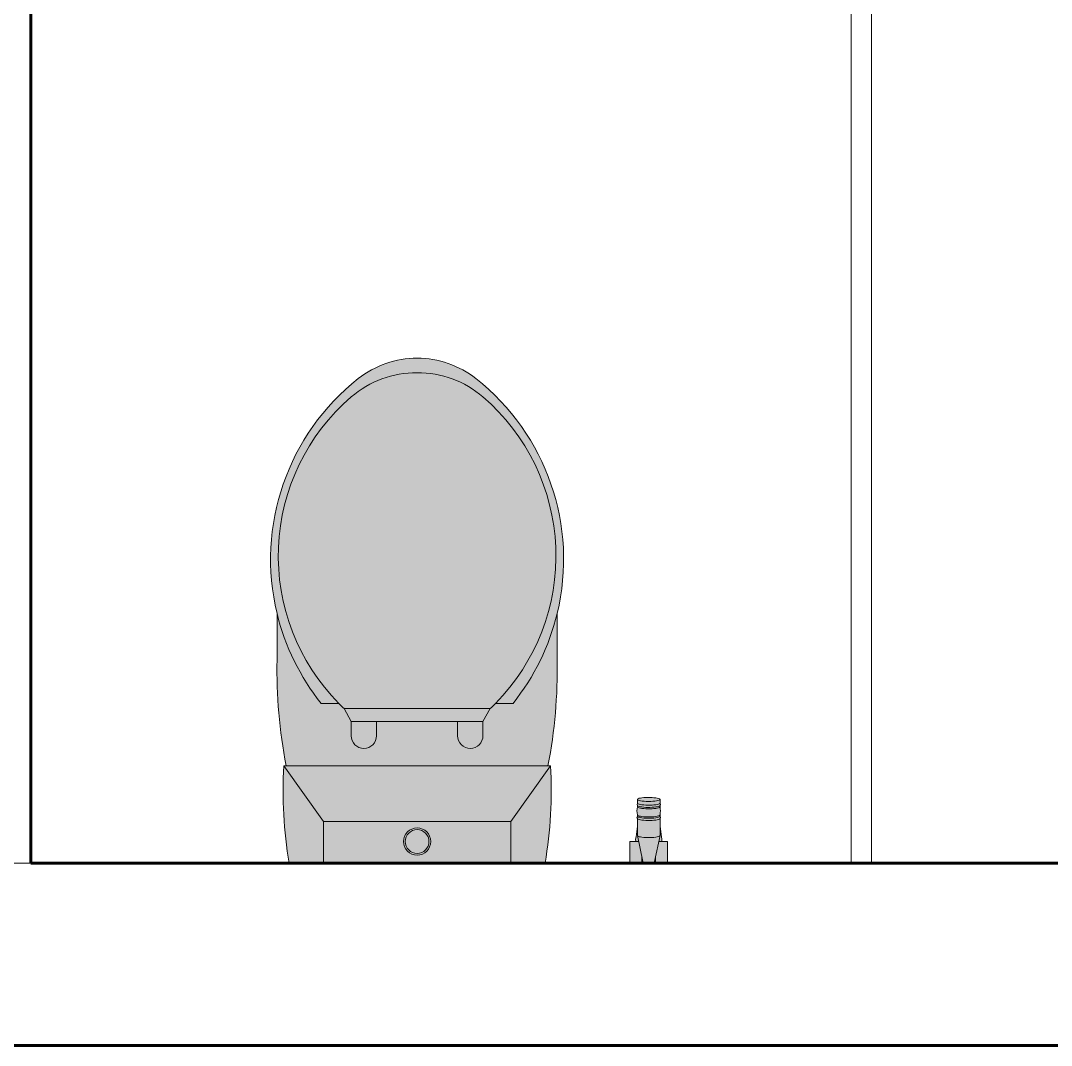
# Model space of a CAD drawing. Header units: feet. Extents: x 109753 to 150441, y 47761 to 75080.
# Drawn here: x 126670.6 to 126721.5, y 49274.4 to 49325 of the extents above; entities that cross this region are included whole.
import ezdxf

# ---------------------------------------------------------------- set-up
doc = ezdxf.new("R2010")
doc.units = ezdxf.units.FT
doc.header["$LTSCALE"] = 50
doc.header["$MEASUREMENT"] = 0
doc.linetypes.add('CENTER', pattern=[2, 1.25, -0.25, 0.25, -0.25])
for name, color, linetype, lineweight in [('A-Furniture', 175, 'Continuous', 0), ('CENTRELINE', 146, 'CENTER', 18), ('door and windows', 4, 'Continuous', 13), ('WALL', 1, 'Continuous', 60)]:
    doc.layers.add(name, color=color, linetype=linetype, lineweight=lineweight)

# ---------------------------------------------------------------- blocks, each defined once
blk = doc.blocks.new('toilet')
at = {"true_color": 0xaaabad}
h = blk.add_hatch(color=253, dxfattribs=at)
h.dxf.hatch_style = 1
h.paths.add_polyline_path([(-0.1212, 0), (-0.1657, 0, 0.056711), (-0.1727, -0.126), (-0.1212, -0.054)])
at = {"true_color": 0xcecdcb}
h = blk.add_hatch(color=254, dxfattribs=at)
h.dxf.hatch_style = 1
h.paths.add_polyline_path([(0.1213, -0.054), (0.1213, 0), (-0.1212, 0), (-0.1212, -0.054), (0, -0.054)])
h.paths.add_polyline_path([(-0.0176, -0.0279, -1), (0.0176, -0.0279, -1)], flags=16)
h.paths.add_polyline_path([(-0.0154, -0.0279, -1), (0.0154, -0.0279, -1)], flags=0)
at = {"true_color": 0xaaabad}
h = blk.add_hatch(color=253, dxfattribs=at)
h.dxf.hatch_style = 1
h.paths.add_polyline_path([(0.1657, 0), (0.1213, 0), (0.1213, -0.054), (0.1727, -0.126, 0.056711)])
h = blk.add_hatch(color=253, dxfattribs=at)
h.dxf.hatch_style = 1
h.paths.add_polyline_path([(-0.3242, -0.0279), (-0.3167, -0.0279), (-0.3129, -0.0279), (-0.3086, -0.0078), (-0.3086, -0.0001), (-0.3242, -0.0001)])
at = {"true_color": 0xcecdcb}
h = blk.add_hatch(color=254, dxfattribs=at)
h.dxf.hatch_style = 1
h.paths.add_polyline_path([(-0.2924, -0.002, 0.362033), (-0.2934, -0.0011), (-0.2999, -0.0011), (-0.3064, -0.0011, 0.362033), (-0.3074, -0.002), (-0.3146, -0.0355), (-0.3146, -0.0356), (-0.3144, -0.0352), (-0.3137, -0.0347), (-0.3126, -0.0343), (-0.311, -0.0339), (-0.309, -0.0336), (-0.3067, -0.0333), (-0.3042, -0.0332), (-0.3015, -0.0331), (-0.2987, -0.0331), (-0.296, -0.0331), (-0.2935, -0.0333), (-0.2911, -0.0335), (-0.2891, -0.0339), (-0.2874, -0.0342), (-0.2862, -0.0346), (-0.2855, -0.0351), (-0.2852, -0.0356)])
at = {"true_color": 0xaaabad}
h = blk.add_hatch(color=253, dxfattribs=at)
h.dxf.hatch_style = 1
h.paths.add_polyline_path([(-0.3064, -0.0011), (-0.2999, -0.0011), (-0.2934, -0.0011, -0.362033), (-0.2924, -0.002), (-0.2912, -0.0078), (-0.2912, -0.0001), (-0.3086, -0.0001), (-0.3086, -0.0078), (-0.3074, -0.002, -0.362033)])
h = blk.add_hatch(color=253, dxfattribs=at)
h.dxf.hatch_style = 1
h.paths.add_polyline_path([(-0.2868, -0.0279), (-0.2831, -0.0279), (-0.2756, -0.0279), (-0.2756, -0.0001), (-0.2912, -0.0001), (-0.2912, -0.0078)])
at = {"true_color": 0x646d72}
h = blk.add_hatch(color=251, dxfattribs=at)
h.dxf.hatch_style = 1
h.paths.add_polyline_path([(-0.0154, -0.0279, 1), (0.0154, -0.0279, 1)], flags=0)
h.paths.add_polyline_path([(0.0176, -0.0279, 1), (-0.0176, -0.0279, 1)])
h.paths.add_polyline_path([(0.0154, -0.0279, -1), (-0.0154, -0.0279, -1)], flags=16)
at = {"true_color": 0xaaabad}
h = blk.add_hatch(color=253, dxfattribs=at)
h.dxf.hatch_style = 1
h.paths.add_polyline_path([(0.0154, -0.0279, 1), (-0.0154, -0.0279, 1)])
at = {"true_color": 0x646d72}
h = blk.add_hatch(color=251, dxfattribs=at)
h.dxf.hatch_style = 1
h.paths.add_polyline_path([(-0.3129, -0.0279), (-0.3167, -0.0279), (-0.3168, -0.0309), (-0.3163, -0.0339), (-0.3146, -0.0478), (-0.3146, -0.0355)])
at = {"true_color": 0xcecdcb}
h = blk.add_hatch(color=254, dxfattribs=at)
h.dxf.hatch_style = 1
h.paths.add_polyline_path([(-0.2852, -0.0356), (-0.2855, -0.0351), (-0.2862, -0.0346), (-0.2874, -0.0342), (-0.2891, -0.0339), (-0.2911, -0.0335), (-0.2935, -0.0333), (-0.296, -0.0331), (-0.2987, -0.0331), (-0.3015, -0.0331), (-0.3042, -0.0332), (-0.3067, -0.0333), (-0.309, -0.0336), (-0.311, -0.0339), (-0.3126, -0.0343), (-0.3137, -0.0347), (-0.3144, -0.0352), (-0.3146, -0.0356), (-0.3146, -0.0478), (-0.3146, -0.0578), (-0.3144, -0.0574), (-0.3137, -0.0569), (-0.3126, -0.0565), (-0.311, -0.0561), (-0.309, -0.0558), (-0.3067, -0.0555), (-0.3042, -0.0553), (-0.3015, -0.0553), (-0.2987, -0.0552), (-0.296, -0.0553), (-0.2935, -0.0555), (-0.2911, -0.0557), (-0.2891, -0.056), (-0.2874, -0.0564), (-0.2862, -0.0568), (-0.2855, -0.0573), (-0.2852, -0.0577), (-0.2852, -0.0478)])
at = {"true_color": 0x646d72}
h = blk.add_hatch(color=251, dxfattribs=at)
h.dxf.hatch_style = 1
h.paths.add_polyline_path([(-0.283, -0.0309), (-0.2831, -0.0279), (-0.2868, -0.0279), (-0.2852, -0.0356), (-0.2852, -0.0478), (-0.2835, -0.0339)])
h = blk.add_hatch(color=251, dxfattribs=at)
h.dxf.hatch_style = 1
h.paths.add_polyline_path([(-0.2874, -0.0564), (-0.2891, -0.056), (-0.2911, -0.0557), (-0.2935, -0.0555), (-0.296, -0.0553), (-0.2987, -0.0552), (-0.3015, -0.0553), (-0.3042, -0.0553), (-0.3067, -0.0555), (-0.309, -0.0558), (-0.311, -0.0561), (-0.3126, -0.0565), (-0.3137, -0.0569), (-0.3144, -0.0574), (-0.3146, -0.0578), (-0.3146, -0.0577, 0.37361), (-0.3145, -0.0606), (-0.3144, -0.0602), (-0.3137, -0.0598), (-0.3126, -0.0593), (-0.311, -0.0589), (-0.309, -0.0586), (-0.3067, -0.0584), (-0.3042, -0.0582), (-0.3015, -0.0581), (-0.2987, -0.0581), (-0.296, -0.0582), (-0.2935, -0.0583), (-0.2911, -0.0586), (-0.2891, -0.0589), (-0.2874, -0.0593), (-0.2862, -0.0597), (-0.2855, -0.0601), (-0.2852, -0.0606, 0.367488), (-0.2852, -0.0577), (-0.2855, -0.0573), (-0.2862, -0.0568)])
at = {"true_color": 0xcecdcb}
h = blk.add_hatch(color=254, dxfattribs=at)
h.dxf.hatch_style = 1
h.paths.add_polyline_path([(-0.2987, -0.0704), (-0.296, -0.0705), (-0.2922, -0.0707), (-0.2881, -0.0714), (-0.2862, -0.072), (-0.2852, -0.0726, 0.096235), (-0.2852, -0.0623), (-0.2852, -0.0606), (-0.2855, -0.0601), (-0.2862, -0.0597), (-0.2874, -0.0593), (-0.2891, -0.0589), (-0.2911, -0.0586), (-0.2935, -0.0583), (-0.296, -0.0582), (-0.2987, -0.0581), (-0.3015, -0.0581), (-0.3042, -0.0582), (-0.3067, -0.0584), (-0.309, -0.0586), (-0.311, -0.0589), (-0.3126, -0.0593), (-0.3137, -0.0598), (-0.3144, -0.0602), (-0.3146, -0.0607), (-0.3146, -0.0623, 0.094513), (-0.3147, -0.0724), (-0.312, -0.0714), (-0.309, -0.0709), (-0.3067, -0.0707), (-0.3042, -0.0705), (-0.3015, -0.0704)])
at = {"true_color": 0x646d72}
h = blk.add_hatch(color=251, dxfattribs=at)
h.dxf.hatch_style = 1
h.paths.add_polyline_path([(-0.2987, -0.0598), (-0.296, -0.0599), (-0.2935, -0.0601), (-0.2911, -0.0603), (-0.2891, -0.0606), (-0.2866, -0.0612), (-0.2852, -0.062), (-0.2852, -0.0606), (-0.2855, -0.0601), (-0.2862, -0.0597), (-0.2874, -0.0593), (-0.2891, -0.0589), (-0.2911, -0.0586), (-0.2935, -0.0583), (-0.296, -0.0582), (-0.2987, -0.0581), (-0.3015, -0.0581), (-0.3042, -0.0582), (-0.3067, -0.0584), (-0.309, -0.0586), (-0.311, -0.0589), (-0.3126, -0.0593), (-0.3137, -0.0598), (-0.3144, -0.0602), (-0.3146, -0.0607), (-0.3146, -0.062), (-0.3137, -0.0615), (-0.3126, -0.0611), (-0.311, -0.0607), (-0.309, -0.0604), (-0.3067, -0.0601), (-0.3042, -0.0599), (-0.3015, -0.0598)], flags=17)
at = {"true_color": 0xaaabad}
h = blk.add_hatch(color=253, dxfattribs=at)
h.dxf.hatch_style = 1
h.paths.add_polyline_path([(0, -0.054), (-0.1212, -0.054), (-0.1727, -0.126), (-0.1695, -0.126), (0, -0.126), (0.1695, -0.126), (0.1727, -0.126), (0.1213, -0.054)])
at = {"true_color": 0x646d72}
h = blk.add_hatch(color=251, dxfattribs=at)
h.dxf.hatch_style = 1
h.paths.add_polyline_path([(-0.3015, -0.0704), (-0.3042, -0.0705), (-0.3067, -0.0707), (-0.309, -0.0709), (-0.311, -0.0713), (-0.3126, -0.0716), (-0.3137, -0.0721), (-0.3144, -0.0725), (-0.3146, -0.073), (-0.3146, -0.0747, 0.302314), (-0.3147, -0.0774), (-0.3134, -0.0765), (-0.311, -0.0759), (-0.309, -0.0756), (-0.3067, -0.0753), (-0.3042, -0.0751), (-0.3015, -0.0751), (-0.2987, -0.075), (-0.296, -0.0751), (-0.2922, -0.0754), (-0.2881, -0.076), (-0.2862, -0.0766), (-0.2851, -0.0773, 0.296022), (-0.2852, -0.0747), (-0.2852, -0.0729), (-0.2855, -0.0724), (-0.2862, -0.072), (-0.2874, -0.0716), (-0.2891, -0.0712), (-0.2911, -0.0709), (-0.2935, -0.0706), (-0.296, -0.0705), (-0.2987, -0.0704)])
at = {"true_color": 0xcecdcb}
h = blk.add_hatch(color=254, dxfattribs=at)
h.dxf.hatch_style = 1
h.paths.add_polyline_path([(-0.3015, -0.0751), (-0.3042, -0.0751), (-0.3067, -0.0753), (-0.309, -0.0756), (-0.311, -0.0759), (-0.3126, -0.0763), (-0.3137, -0.0767), (-0.3144, -0.0772), (-0.3146, -0.0776), (-0.3146, -0.0821), (-0.3133, -0.0814), (-0.3119, -0.081), (-0.31, -0.0806), (-0.3078, -0.0803), (-0.3052, -0.0801), (-0.3025, -0.08), (-0.2997, -0.0799), (-0.2968, -0.08), (-0.2941, -0.0801), (-0.2916, -0.0804), (-0.2894, -0.0807), (-0.2867, -0.0813), (-0.2852, -0.0821), (-0.2852, -0.0775), (-0.2855, -0.0771), (-0.2862, -0.0766), (-0.2874, -0.0762), (-0.2891, -0.0758), (-0.2911, -0.0755), (-0.2935, -0.0753), (-0.296, -0.0751), (-0.2987, -0.075)])
at = {"true_color": 0x646d72}
h = blk.add_hatch(color=251, dxfattribs=at)
h.dxf.hatch_style = 1
h.paths.add_polyline_path([(-0.2855, -0.082), (-0.2863, -0.0815), (-0.2876, -0.0811), (-0.2894, -0.0807), (-0.2916, -0.0804), (-0.2941, -0.0801), (-0.2968, -0.08), (-0.2997, -0.0799), (-0.3025, -0.08), (-0.3052, -0.0801), (-0.3078, -0.0803), (-0.31, -0.0806), (-0.3119, -0.081), (-0.3133, -0.0814), (-0.3142, -0.0819), (-0.3146, -0.0824), (-0.3146, -0.0824), (-0.3144, -0.0829), (-0.3137, -0.0834), (-0.3126, -0.0838), (-0.311, -0.0842), (-0.309, -0.0845), (-0.3067, -0.0847), (-0.3042, -0.0849), (-0.3015, -0.085), (-0.2987, -0.085), (-0.296, -0.0849), (-0.2935, -0.0848), (-0.2911, -0.0845), (-0.2891, -0.0842), (-0.2874, -0.0839), (-0.2862, -0.0834), (-0.2855, -0.083), (-0.2852, -0.0825)])
at = {"true_color": 0xaaabad}
h = blk.add_hatch(color=253, dxfattribs=at)
h.dxf.hatch_style = 1
h.paths.add_polyline_path([(-0.1814, -0.2634), (-0.1814, -0.3235, -0.11024), (-0.1242, -0.2069), (-0.1014, -0.2069, -0.008985), (-0.0945, -0.2001), (-0.0853, -0.1833), (-0.0853, -0.165, -1), (-0.0525, -0.165), (-0.0525, -0.1833), (0, -0.1833), (0.0525, -0.1833), (0.0525, -0.165, -1), (0.0853, -0.165), (0.0853, -0.1833), (0.0945, -0.2001, -0.008985), (0.1014, -0.2069), (0.1242, -0.2069, -0.11024), (0.1814, -0.3235), (0.1814, -0.2634, 0.052199), (0.1695, -0.126), (0, -0.126), (-0.1695, -0.126, 0.052199)])
at = {"true_color": 0x646d72}
h = blk.add_hatch(color=251, dxfattribs=at)
h.dxf.hatch_style = 1
h.paths.add_polyline_path([(-0.0525, -0.1833), (-0.0525, -0.165, 1), (-0.0853, -0.165), (-0.0853, -0.1833)])
h = blk.add_hatch(color=251, dxfattribs=at)
h.dxf.hatch_style = 1
h.paths.add_polyline_path([(0.0525, -0.1833), (0.0853, -0.1833), (0.0853, -0.165, 1), (0.0525, -0.165)])
h = blk.add_hatch(color=251, dxfattribs=at)
h.dxf.hatch_style = 1
h.paths.add_polyline_path([(0.0945, -0.2001), (0.0853, -0.1833), (0.0525, -0.1833), (0, -0.1833), (-0.0525, -0.1833), (-0.0853, -0.1833), (-0.0945, -0.2001), (0, -0.2001)])
at = {"true_color": 0xcecdcb}
h = blk.add_hatch(color=254, dxfattribs=at)
h.dxf.hatch_style = 1
h.paths.add_polyline_path([(0, -0.6351, 0.182634), (0.0853, -0.604, 0.434217), (0.1014, -0.2069, 0.008985), (0.0945, -0.2001), (0, -0.2001), (-0.0945, -0.2001, 0.008985), (-0.1014, -0.2069, 0.434217), (-0.0853, -0.604, 0.182634)])
at = {"true_color": 0x646d72}
h = blk.add_hatch(color=251, dxfattribs=at)
h.dxf.hatch_style = 1
h.paths.add_polyline_path([(0.0853, -0.604, -0.182634), (0, -0.6351, -0.182634), (-0.0853, -0.604, -0.434217), (-0.1014, -0.2069), (-0.1242, -0.2069, 0.11024), (-0.1814, -0.3235, 0.292914), (-0.0762, -0.6277, 0.16845), (0, -0.6541, 0.16845), (0.0762, -0.6277, 0.292914), (0.1814, -0.3235, 0.11024), (0.1242, -0.2069), (0.1014, -0.2069, -0.434217)])
blk.add_line((-0.3242, -0.0001), (-0.2756, -0.0001))
at = {"linetype": 'Continuous'}
for p, q in [((-0.3242, -0.0279), (-0.3242, -0.0001)), ((-0.2756, -0.0279), (-0.2756, -0.0001)), ((-0.3242, -0.0279), (-0.3167, -0.0279)), ((-0.3146, -0.0478), (-0.3163, -0.0339)), ((-0.2852, -0.0478), (-0.2835, -0.0339)), ((-0.2831, -0.0279), (-0.2756, -0.0279)), ((-0.2852, -0.0577), (-0.2852, -0.0478)), ((-0.3146, -0.0606), (-0.3146, -0.0623)), ((-0.2852, -0.0623), (-0.2852, -0.0606)), ((-0.3146, -0.0729), (-0.3146, -0.0747)), ((-0.3146, -0.0776), (-0.3146, -0.0824)), ((-0.2852, -0.0747), (-0.2852, -0.0729)), ((-0.2852, -0.0824), (-0.2852, -0.0775))]:
    blk.add_line(p, q, dxfattribs=at)
at = {"color": 252, "linetype": 'Continuous', "lineweight": 5, "true_color": 0x939598}
for p, q in [((-0.3074, -0.002), (-0.3146, -0.0356)), ((-0.3086, -0.0078), (-0.3086, -0.0001)), ((-0.2999, -0.0011), (-0.3064, -0.0011)), ((-0.2999, -0.0011), (-0.2934, -0.0011)), ((-0.2924, -0.002), (-0.2852, -0.0356)), ((-0.2912, -0.0078), (-0.2912, -0.0001)), ((-0.3146, -0.0355), (-0.3146, -0.0478)), ((-0.2868, -0.0279), (-0.2831, -0.0279)), ((-0.2852, -0.0478), (-0.2852, -0.0356))]:
    blk.add_line(p, q, dxfattribs=at)
at = {"color": 7, "linetype": 'Continuous'}
blk.add_line((-0.3167, -0.0279), (-0.3129, -0.0279), dxfattribs=at)
at = {"color": 252, "lineweight": 5, "true_color": 0x939598}
for p, q in [((-0.0853, -0.1833), (-0.0853, -0.165)), ((-0.0525, -0.165), (-0.0525, -0.1833)), ((0.0525, -0.165), (0.0525, -0.1833)), ((0.0853, -0.1833), (0.0853, -0.165)), ((-0.0945, -0.2001), (-0.0853, -0.1833)), ((-0.0525, -0.1833), (-0.0853, -0.1833)), ((0, -0.1833), (-0.0525, -0.1833)), ((0, -0.1833), (0.0525, -0.1833)), ((0.0525, -0.1833), (0.0853, -0.1833)), ((0.0945, -0.2001), (0.0853, -0.1833))]:
    blk.add_line(p, q, dxfattribs=at)
for points in [[(-0.1657, 0, 0.056711), (-0.1727, -0.126), (-0.1695, -0.126)], [(0.1657, 0, -0.056711), (0.1727, -0.126), (0.1695, -0.126)], [(-0.1695, -0.1262, 0.052121), (-0.1814, -0.2634), (-0.1814, -0.3235, 0.14456)], [(0.1695, -0.1262, -0.052121), (0.1814, -0.2634), (0.1814, -0.3235, -0.14456)], [(-0.1814, -0.3235, 0.292914), (-0.0762, -0.6277, 0.16845), (0, -0.6541, 2.883082)], [(0.1814, -0.3235, -0.292914), (0.0762, -0.6277, -0.16845), (0, -0.6541, -2.883082)]]:
    blk.add_lwpolyline(points, format="xyb")
for points in [[(-0.1727, -0.126), (-0.1212, -0.054), (-0.1212, 0)], [(0.1727, -0.126), (0.1213, -0.054), (0.1213, 0)], [(-0.1212, -0.054), (0, -0.054)], [(0.1213, -0.054), (0, -0.054)]]:
    blk.add_lwpolyline(points, dxfattribs=at)
blk.add_lwpolyline([(0.1657, 0), (-0.1657, 0)])
at = {"linetype": 'Continuous', "flags": 128}
for points in [[(-0.3167, -0.0279), (-0.3168, -0.0309), (-0.3163, -0.0339)], [(-0.2835, -0.0339), (-0.283, -0.0309), (-0.2831, -0.0279)], [(-0.3146, -0.0824), (-0.3144, -0.0829), (-0.3137, -0.0834), (-0.3126, -0.0838), (-0.311, -0.0842), (-0.309, -0.0845), (-0.3067, -0.0847), (-0.3042, -0.0849), (-0.3015, -0.085), (-0.2987, -0.085), (-0.296, -0.0849), (-0.2935, -0.0848), (-0.2911, -0.0845), (-0.2891, -0.0842), (-0.2874, -0.0839), (-0.2862, -0.0834), (-0.2855, -0.083), (-0.2852, -0.0825)]]:
    blk.add_lwpolyline(points, dxfattribs=at)
at = {"color": 252, "linetype": 'Continuous', "lineweight": 5, "true_color": 0x939598, "flags": 128}
for points in [[(-0.2852, -0.0356), (-0.2855, -0.0351), (-0.2862, -0.0346), (-0.2874, -0.0342), (-0.2891, -0.0339), (-0.2911, -0.0335), (-0.2935, -0.0333), (-0.296, -0.0331), (-0.2987, -0.0331), (-0.3015, -0.0331), (-0.3042, -0.0332), (-0.3067, -0.0333), (-0.309, -0.0336), (-0.311, -0.0339), (-0.3126, -0.0343), (-0.3137, -0.0347), (-0.3144, -0.0352), (-0.3146, -0.0356)], [(-0.2852, -0.0577), (-0.2855, -0.0573), (-0.2862, -0.0568), (-0.2874, -0.0564), (-0.2891, -0.056), (-0.2911, -0.0557), (-0.2935, -0.0555), (-0.296, -0.0553), (-0.2987, -0.0552), (-0.3015, -0.0553), (-0.3042, -0.0553), (-0.3067, -0.0555), (-0.309, -0.0558), (-0.311, -0.0561), (-0.3126, -0.0565), (-0.3137, -0.0569), (-0.3144, -0.0574), (-0.3146, -0.0578), (-0.3146, -0.0478)], [(-0.2852, -0.0606), (-0.2855, -0.0601), (-0.2862, -0.0597), (-0.2874, -0.0593), (-0.2891, -0.0589), (-0.2911, -0.0586), (-0.2935, -0.0583), (-0.296, -0.0582), (-0.2987, -0.0581), (-0.3015, -0.0581), (-0.3042, -0.0582), (-0.3067, -0.0584), (-0.309, -0.0586), (-0.311, -0.0589), (-0.3126, -0.0593), (-0.3137, -0.0598), (-0.3144, -0.0602), (-0.3146, -0.0607)], [(-0.2852, -0.0623), (-0.2855, -0.0619), (-0.2862, -0.0614), (-0.2874, -0.061), (-0.2891, -0.0606), (-0.2911, -0.0603), (-0.2935, -0.0601), (-0.296, -0.0599), (-0.2987, -0.0598), (-0.3015, -0.0598), (-0.3042, -0.0599), (-0.3067, -0.0601), (-0.309, -0.0604), (-0.311, -0.0607), (-0.3126, -0.0611), (-0.3137, -0.0615), (-0.3144, -0.0619), (-0.3146, -0.0624)], [(-0.2852, -0.0729), (-0.2855, -0.0724), (-0.2862, -0.072), (-0.2874, -0.0716), (-0.2891, -0.0712), (-0.2911, -0.0709), (-0.2935, -0.0706), (-0.296, -0.0705), (-0.2987, -0.0704), (-0.3015, -0.0704), (-0.3042, -0.0705), (-0.3067, -0.0707), (-0.309, -0.0709), (-0.311, -0.0713), (-0.3126, -0.0716), (-0.3137, -0.0721), (-0.3144, -0.0725), (-0.3146, -0.073)], [(-0.2852, -0.0747), (-0.2855, -0.0742), (-0.2862, -0.0738), (-0.2874, -0.0733), (-0.2891, -0.073), (-0.2911, -0.0727), (-0.2935, -0.0724), (-0.296, -0.0722), (-0.2987, -0.0722), (-0.3015, -0.0722), (-0.3042, -0.0723), (-0.3067, -0.0724), (-0.309, -0.0727), (-0.311, -0.073), (-0.3126, -0.0734), (-0.3137, -0.0738), (-0.3144, -0.0743), (-0.3146, -0.0747)], [(-0.2852, -0.0775), (-0.2855, -0.0771), (-0.2862, -0.0766), (-0.2874, -0.0762), (-0.2891, -0.0758), (-0.2911, -0.0755), (-0.2935, -0.0753), (-0.296, -0.0751), (-0.2987, -0.075), (-0.3015, -0.0751), (-0.3042, -0.0751), (-0.3067, -0.0753), (-0.309, -0.0756), (-0.311, -0.0759), (-0.3126, -0.0763), (-0.3137, -0.0767), (-0.3144, -0.0772), (-0.3146, -0.0776)]]:
    blk.add_lwpolyline(points, dxfattribs=at)
at = {"color": 7, "linetype": 'Continuous', "flags": 128}
blk.add_lwpolyline([(-0.2852, -0.0824), (-0.2855, -0.082), (-0.2863, -0.0815), (-0.2876, -0.0811), (-0.2894, -0.0807), (-0.2916, -0.0804), (-0.2941, -0.0801), (-0.2968, -0.08), (-0.2997, -0.0799), (-0.3025, -0.08), (-0.3052, -0.0801), (-0.3078, -0.0803), (-0.31, -0.0806), (-0.3119, -0.081), (-0.3133, -0.0814), (-0.3142, -0.0819), (-0.3146, -0.0824)], dxfattribs=at)
at = {"color": 7}
for points in [[(-0.1695, -0.126), (0, -0.126)], [(0.1695, -0.126), (0, -0.126)]]:
    blk.add_lwpolyline(points, dxfattribs=at)
for points in [[(-0.0945, -0.2001, 0.008985), (-0.1014, -0.2069, 0.182634)], [(0, -0.2001), (-0.0945, -0.2001, 0.008985)], [(0, -0.2001), (0.0945, -0.2001, -0.444938)], [(0.0945, -0.2001, -0.008985), (0.1014, -0.2069, -0.182634)], [(-0.1014, -0.2069, 0.434217), (-0.0853, -0.604, 0.182634), (0, -0.6351, 2.693815)], [(0.1014, -0.2069, -0.434217), (0.0853, -0.604, -0.182634), (0, -0.6351, -2.693815)]]:
    blk.add_lwpolyline(points, format="xyb", dxfattribs=at)
at = {"color": 252, "lineweight": 5, "true_color": 0x939598}
for points in [[(-0.1242, -0.2069, 0.11024), (-0.1814, -0.3235, 0.16845)], [(-0.1014, -0.2069), (-0.1242, -0.2069, 0.416606)], [(0.1014, -0.2069), (0.1242, -0.2069, -0.416606)], [(0.1242, -0.2069, -0.11024), (0.1814, -0.3235, -0.16845)]]:
    blk.add_lwpolyline(points, format="xyb", dxfattribs=at)
blk.add_circle((0, -0.0279), 0.0176)
at = {"color": 8}
blk.add_circle((0, -0.0279), 0.0154, dxfattribs=at)
at = {"color": 252, "linetype": 'Continuous', "lineweight": 5, "true_color": 0x939598}
for centre, start, end in [((-0.3064, -0.0022), 90, 169.6077), ((-0.2934, -0.0022), 10.3923, 90)]:
    blk.add_arc(centre, 0.00104, start, end, dxfattribs=at)
at = {"linetype": 'Continuous'}
for centre, radius, start, end in [((-0.3129, -0.0592), 0.0022, 139.3773, 220.3556), ((-0.2881, -0.0676), 0.027, 168.7018, 191.2982), ((-0.2869, -0.0592), 0.0022, 319.6444, 40.3556), ((-0.3117, -0.0676), 0.027, 348.7018, 11.2982), ((-0.3126, -0.0761), 0.00244, 143.8457, 216.1543), ((-0.2872, -0.0761), 0.00244, 323.8457, 36.1543)]:
    blk.add_arc(centre, radius, start, end, dxfattribs=at)
at = {"color": 252, "lineweight": 5, "true_color": 0x939598}
for centre in [(-0.0689, -0.165), (0.0689, -0.165)]:
    blk.add_arc(centre, 0.0164, 0, 180, dxfattribs=at)

msp = doc.modelspace()

# ---------------------------------------------------------------- linework, layer by layer
at = {"layer": 'CENTRELINE', "ltscale": 35}
msp.add_line((126135.155, 49283.392), (127068.155, 49283.392), dxfattribs=at)
at = {"layer": 'door and windows'}
for p, q in [((126711.594, 49283.392), (126711.594, 49343.392)), ((126712.594, 49283.392), (126712.594, 49343.392))]:
    msp.add_line(p, q, dxfattribs=at)
at = {"layer": 'WALL'}
for p, q in [((126671.114, 49440.51), (126671.114, 49283.392)), ((126753.073, 49283.392), (126671.114, 49283.392)), ((126905.155, 49274.392), (126636.114, 49274.392))]:
    msp.add_line(p, q, dxfattribs=at)

# ---------------------------------------------------------------- block references
at = {"layer": 'A-Furniture', "xscale": 38.10000000000003, "yscale": 38.10000000000003, "zscale": 38.10000000000003, "rotation": 180}
msp.add_blockref('toilet', (126690.176, 49283.392), dxfattribs=at)

doc.saveas('drawing.dxf')
